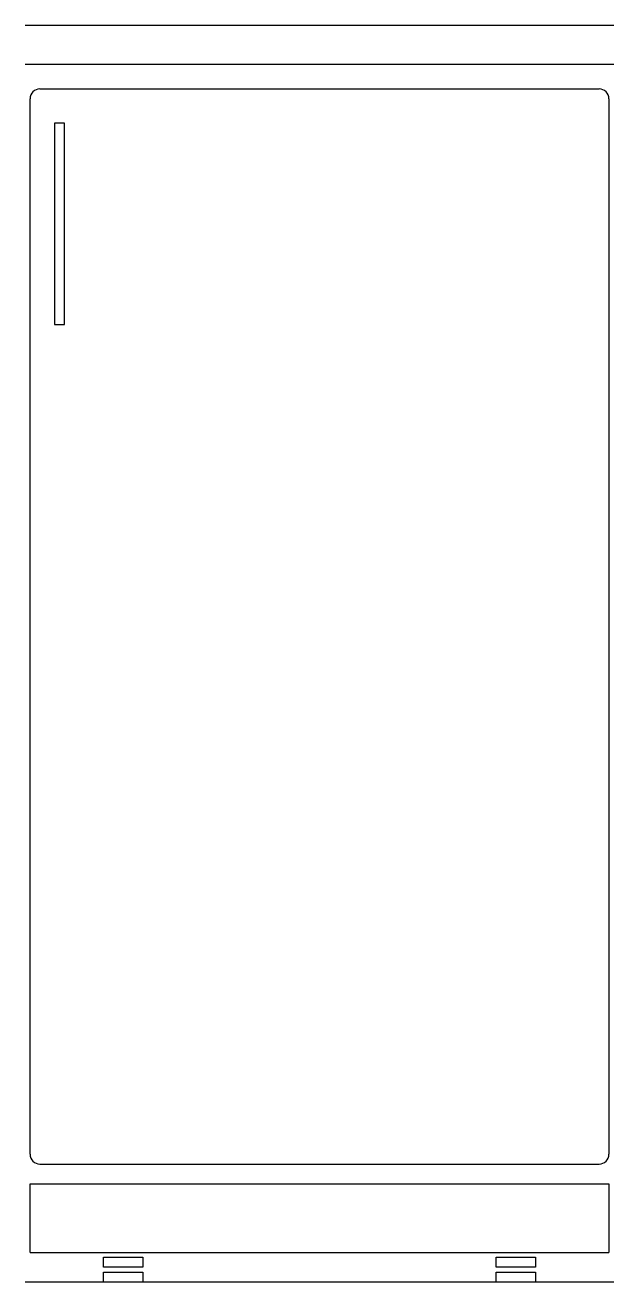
# Model space of a CAD drawing. Extents: x -60 to 0, y 0 to 128.
import ezdxf

# ---------------------------------------------------------------- set-up
doc = ezdxf.new("R2010")
doc.units = 0
doc.header["$LTSCALE"] = 25
doc.header["$MEASUREMENT"] = 0
doc.layers.get('0').update_dxf_attribs({"linetype": 'CONTINUOUS'})

msp = doc.modelspace()

# ---------------------------------------------------------------- linework, layer by layer
at = {"color": 0, "linetype": 'ByBlock'}
for p, q in [((-60, 128), (0, 128)), ((0, 124), (-60, 124)), ((-59.5, 13), (-59.5, 120.5)), ((-58.5, 121.5), (-1.5, 121.5)), ((-0.5, 120.5), (-0.5, 13)), ((-57, 118), (-57, 97.5)), ((-56, 118), (-57, 118)), ((-56, 97.5), (-56, 118)), ((-57, 97.5), (-56, 97.5)), ((-58.5, 12), (-1.5, 12)), ((-59.5, 10), (-0.5, 10)), ((-59.5, 3), (-59.5, 10)), ((-0.5, 10), (-0.5, 3)), ((-59.5, 3), (-0.5, 3)), ((-52, 2.5), (-48, 2.5)), ((-52, 1.5), (-52, 2.5)), ((-48, 1.5), (-52, 1.5)), ((-48, 2.5), (-48, 1.5)), ((-12, 1.5), (-12, 2.5)), ((-12, 2.5), (-8, 2.5)), ((-8, 1.5), (-12, 1.5)), ((-8, 2.5), (-8, 1.5)), ((-60, 0), (0, 0)), ((-52, 1), (-48, 1)), ((-52, 0), (-52, 1)), ((-48, 1), (-48, 0)), ((-12, 0), (-12, 1)), ((-12, 1), (-8, 1)), ((-8, 1), (-8, 0))]:
    msp.add_line(p, q, dxfattribs=at)
for centre, start, end in [((-58.5, 120.5), 90, 180), ((-1.5, 120.5), 0, 90), ((-58.5, 13), 180, 270), ((-1.5, 13), 270, 0)]:
    msp.add_arc(centre, 1, start, end, dxfattribs=at)

doc.saveas('drawing.dxf')
